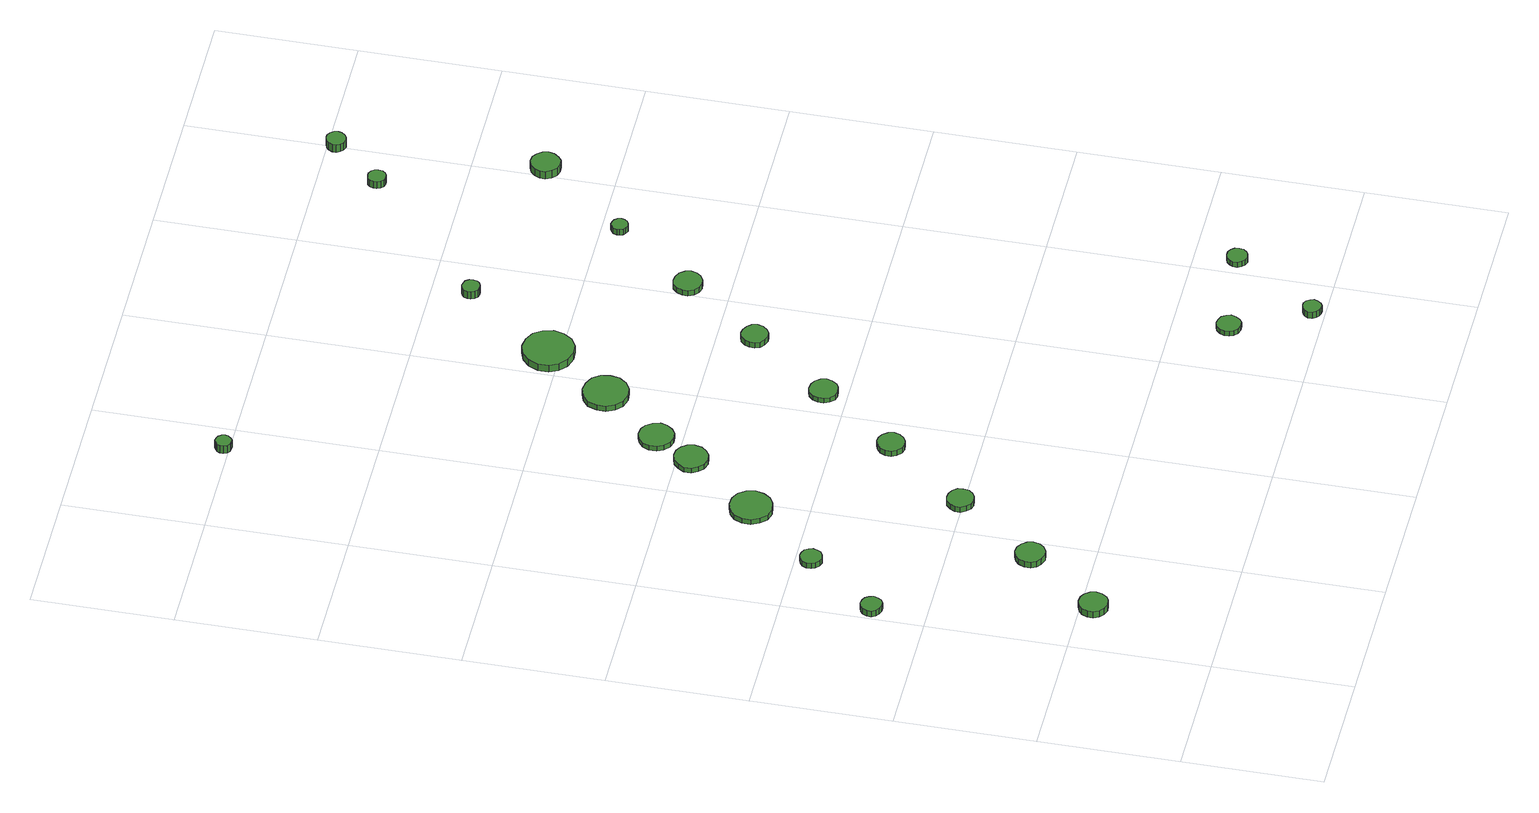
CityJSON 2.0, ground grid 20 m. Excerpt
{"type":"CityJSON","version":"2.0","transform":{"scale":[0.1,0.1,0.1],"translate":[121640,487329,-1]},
"CityObjects":{
"tree1":{"type":"SolitaryVegetationObject","attributes":{"function":"something"},"geometry":[{"type":"MultiSurface","lod":"1","boundaries":[[[0,1,2,3,4,5,6,7,8,9,10,11,12,13,14]],[[15,16,17,18,19,20,21,22,23,24,25,26,27,28,29]],[[0,29,28,1]],[[1,28,27,2]],[[2,27,26,3]],[[3,26,25,4]],[[4,25,24,5]],[[5,24,23,6]],[[6,23,22,7]],[[7,22,21,8]],[[8,21,20,9]],[[9,20,19,10]],[[10,19,18,11]],[[11,18,17,12]],[[12,17,16,13]],[[13,16,15,14]],[[14,15,29,0]]]}]},
"tree2":{"type":"SolitaryVegetationObject","attributes":{"function":"something"},"geometry":[{"type":"MultiSurface","lod":"1","boundaries":[[[30,31,32,33,34,35,36,37,38,39,40,41,42,43,44]],[[45,46,47,48,49,50,51,52,53,54,55,56,57,58,59]],[[30,59,58,31]],[[31,58,57,32]],[[32,57,56,33]],[[33,56,55,34]],[[34,55,54,35]],[[35,54,53,36]],[[36,53,52,37]],[[37,52,51,38]],[[38,51,50,39]],[[39,50,49,40]],[[40,49,48,41]],[[41,48,47,42]],[[42,47,46,43]],[[43,46,45,44]],[[44,45,59,30]]]}]},
"tree3":{"type":"SolitaryVegetationObject","attributes":{"function":"something"},"geometry":[{"type":"MultiSurface","lod":"1","boundaries":[[[60,61,62,63,64,65,66,67,68,69,70,71,72,73,74]],[[75,76,77,78,79,80,81,82,83,84,85,86,87,88,89]],[[60,89,88,61]],[[61,88,87,62]],[[62,87,86,63]],[[63,86,85,64]],[[64,85,84,65]],[[65,84,83,66]],[[66,83,82,67]],[[67,82,81,68]],[[68,81,80,69]],[[69,80,79,70]],[[70,79,78,71]],[[71,78,77,72]],[[72,77,76,73]],[[73,76,75,74]],[[74,75,89,60]]]}]},
"tree4":{"type":"SolitaryVegetationObject","attributes":{"function":"something"},"geometry":[{"type":"MultiSurface","lod":"1","boundaries":[[[90,91,92,93,94,95,96,97,98,99,100,101,102,103,104]],[[105,106,107,108,109,110,111,112,113,114,115,116,117,118,119]],[[90,119,118,91]],[[91,118,117,92]],[[92,117,116,93]],[[93,116,115,94]],[[94,115,114,95]],[[95,114,113,96]],[[96,113,112,97]],[[97,112,111,98]],[[98,111,110,99]],[[99,110,109,100]],[[100,109,108,101]],[[101,108,107,102]],[[102,107,106,103]],[[103,106,105,104]],[[104,105,119,90]]]}]},
"tree5":{"type":"SolitaryVegetationObject","attributes":{"function":"something"},"geometry":[{"type":"MultiSurface","lod":"1","boundaries":[[[120,121,122,123,124,125,126,127,128,129,130,131,132,133,134]],[[135,136,137,138,139,140,141,142,143,144,145,146,147,148,149]],[[120,149,148,121]],[[121,148,147,122]],[[122,147,146,123]],[[123,146,145,124]],[[124,145,144,125]],[[125,144,143,126]],[[126,143,142,127]],[[127,142,141,128]],[[128,141,140,129]],[[129,140,139,130]],[[130,139,138,131]],[[131,138,137,132]],[[132,137,136,133]],[[133,136,135,134]],[[134,135,149,120]]]}]},
"tree6":{"type":"SolitaryVegetationObject","attributes":{"function":"something"},"geometry":[{"type":"MultiSurface","lod":"1","boundaries":[[[150,151,152,153,154,155,156,157,158,159,160,161,162,163,164]],[[165,166,167,168,169,170,171,172,173,174,175,176,177,178,179]],[[150,179,178,151]],[[151,178,177,152]],[[152,177,176,153]],[[153,176,175,154]],[[154,175,174,155]],[[155,174,173,156]],[[156,173,172,157]],[[157,172,171,158]],[[158,171,170,159]],[[159,170,169,160]],[[160,169,168,161]],[[161,168,167,162]],[[162,167,166,163]],[[163,166,165,164]],[[164,165,179,150]]]}]},
"tree7":{"type":"SolitaryVegetationObject","attributes":{"function":"something"},"geometry":[{"type":"MultiSurface","lod":"1","boundaries":[[[180,181,182,183,184,185,186,187,188,189,190,191,192,193,194]],[[195,196,197,198,199,200,201,202,203,204,205,206,207,208,209]],[[180,209,208,181]],[[181,208,207,182]],[[182,207,206,183]],[[183,206,205,184]],[[184,205,204,185]],[[185,204,203,186]],[[186,203,202,187]],[[187,202,201,188]],[[188,201,200,189]],[[189,200,199,190]],[[190,199,198,191]],[[191,198,197,192]],[[192,197,196,193]],[[193,196,195,194]],[[194,195,209,180]]]}]},
"tree8":{"type":"SolitaryVegetationObject","attributes":{"function":"something"},"geometry":[{"type":"MultiSurface","lod":"1","boundaries":[[[210,211,212,213,214,215,216,217,218,219,220,221,222,223,224]],[[225,226,227,228,229,230,231,232,233,234,235,236,237,238,239]],[[210,239,238,211]],[[211,238,237,212]],[[212,237,236,213]],[[213,236,235,214]],[[214,235,234,215]],[[215,234,233,216]],[[216,233,232,217]],[[217,232,231,218]],[[218,231,230,219]],[[219,230,229,220]],[[220,229,228,221]],[[221,228,227,222]],[[222,227,226,223]],[[223,226,225,224]],[[224,225,239,210]]]}]},
"tree9":{"type":"SolitaryVegetationObject","attributes":{"function":"something"},"geometry":[{"type":"MultiSurface","lod":"1","boundaries":[[[240,241,242,243,244,245,246,247,248,249,250,251,252,253,254]],[[255,256,257,258,259,260,261,262,263,264,265,266,267,268,269]],[[240,269,268,241]],[[241,268,267,242]],[[242,267,266,243]],[[243,266,265,244]],[[244,265,264,245]],[[245,264,263,246]],[[246,263,262,247]],[[247,262,261,248]],[[248,261,260,249]],[[249,260,259,250]],[[250,259,258,251]],[[251,258,257,252]],[[252,257,256,253]],[[253,256,255,254]],[[254,255,269,240]]]}]},
"tree10":{"type":"SolitaryVegetationObject","attributes":{"function":"something"},"geometry":[{"type":"MultiSurface","lod":"1","boundaries":[[[270,271,272,273,274,275,276,277,278,279,280,281,282,283,284]],[[285,286,287,288,289,290,291,292,293,294,295,296,297,298,299]],[[270,299,298,271]],[[271,298,297,272]],[[272,297,296,273]],[[273,296,295,274]],[[274,295,294,275]],[[275,294,293,276]],[[276,293,292,277]],[[277,292,291,278]],[[278,291,290,279]],[[279,290,289,280]],[[280,289,288,281]],[[281,288,287,282]],[[282,287,286,283]],[[283,286,285,284]],[[284,285,299,270]]]}]},
"tree11":{"type":"SolitaryVegetationObject","attributes":{"function":"something"},"geometry":[{"type":"MultiSurface","lod":"1","boundaries":[[[300,301,302,303,304,305,306,307,308,309,310,311,312,313,314]],[[315,316,317,318,319,320,321,322,323,324,325,326,327,328,329]],[[300,329,328,301]],[[301,328,327,302]],[[302,327,326,303]],[[303,326,325,304]],[[304,325,324,305]],[[305,324,323,306]],[[306,323,322,307]],[[307,322,321,308]],[[308,321,320,309]],[[309,320,319,310]],[[310,319,318,311]],[[311,318,317,312]],[[312,317,316,313]],[[313,316,315,314]],[[314,315,329,300]]]}]},
"tree12":{"type":"SolitaryVegetationObject","attributes":{"function":"something"},"geometry":[{"type":"MultiSurface","lod":"1","boundaries":[[[330,331,332,333,334,335,336,337,338,339,340,341,342,343,344]],[[345,346,347,348,349,350,351,352,353,354,355,356,357,358,359]],[[330,359,358,331]],[[331,358,357,332]],[[332,357,356,333]],[[333,356,355,334]],[[334,355,354,335]],[[335,354,353,336]],[[336,353,352,337]],[[337,352,351,338]],[[338,351,350,339]],[[339,350,349,340]],[[340,349,348,341]],[[341,348,347,342]],[[342,347,346,343]],[[343,346,345,344]],[[344,345,359,330]]]}]},
"tree13":{"type":"SolitaryVegetationObject","attributes":{"function":"something"},"geometry":[{"type":"MultiSurface","lod":"1","boundaries":[[[360,361,362,363,364,365,366,367,368,369,370,371,372,373,374]],[[375,376,377,378,379,380,381,382,383,384,385,386,387,388,389]],[[360,389,388,361]],[[361,388,387,362]],[[362,387,386,363]],[[363,386,385,364]],[[364,385,384,365]],[[365,384,383,366]],[[366,383,382,367]],[[367,382,381,368]],[[368,381,380,369]],[[369,380,379,370]],[[370,379,378,371]],[[371,378,377,372]],[[372,377,376,373]],[[373,376,375,374]],[[374,375,389,360]]]}]},
"tree14":{"type":"SolitaryVegetationObject","attributes":{"function":"something"},"geometry":[{"type":"MultiSurface","lod":"1","boundaries":[[[390,391,392,393,394,395,396,397,398,399,400,401,402,403,404]],[[405,406,407,408,409,410,411,412,413,414,415,416,417,418,419]],[[390,419,418,391]],[[391,418,417,392]],[[392,417,416,393]],[[393,416,415,394]],[[394,415,414,395]],[[395,414,413,396]],[[396,413,412,397]],[[397,412,411,398]],[[398,411,410,399]],[[399,410,409,400]],[[400,409,408,401]],[[401,408,407,402]],[[402,407,406,403]],[[403,406,405,404]],[[404,405,419,390]]]}]},
"tree15":{"type":"SolitaryVegetationObject","attributes":{"function":"something"},"geometry":[{"type":"MultiSurface","lod":"1","boundaries":[[[420,421,422,423,424,425,426,427,428,429,430,431,432,433,434]],[[435,436,437,438,439,440,441,442,443,444,445,446,447,448,449]],[[420,449,448,421]],[[421,448,447,422]],[[422,447,446,423]],[[423,446,445,424]],[[424,445,444,425]],[[425,444,443,426]],[[426,443,442,427]],[[427,442,441,428]],[[428,441,440,429]],[[429,440,439,430]],[[430,439,438,431]],[[431,438,437,432]],[[432,437,436,433]],[[433,436,435,434]],[[434,435,449,420]]]}]},
"tree16":{"type":"SolitaryVegetationObject","attributes":{"function":"something"},"geometry":[{"type":"MultiSurface","lod":"1","boundaries":[[[450,451,452,453,454,455,456,457,458,459,460,461,462,463,464]],[[465,466,467,468,469,470,471,472,473,474,475,476,477,478,479]],[[450,479,478,451]],[[451,478,477,452]],[[452,477,476,453]],[[453,476,475,454]],[[454,475,474,455]],[[455,474,473,456]],[[456,473,472,457]],[[457,472,471,458]],[[458,471,470,459]],[[459,470,469,460]],[[460,469,468,461]],[[461,468,467,462]],[[462,467,466,463]],[[463,466,465,464]],[[464,465,479,450]]]}]},
"tree17":{"type":"SolitaryVegetationObject","attributes":{"function":"something"},"geometry":[{"type":"MultiSurface","lod":"1","boundaries":[[[480,481,482,483,484,485,486,487,488,489,490,491,492,493,494]],[[495,496,497,498,499,500,501,502,503,504,505,506,507,508,509]],[[480,509,508,481]],[[481,508,507,482]],[[482,507,506,483]],[[483,506,505,484]],[[484,505,504,485]],[[485,504,503,486]],[[486,503,502,487]],[[487,502,501,488]],[[488,501,500,489]],[[489,500,499,490]],[[490,499,498,491]],[[491,498,497,492]],[[492,497,496,493]],[[493,496,495,494]],[[494,495,509,480]]]}]},
"tree18":{"type":"SolitaryVegetationObject","attributes":{"function":"something"},"geometry":[{"type":"MultiSurface","lod":"1","boundaries":[[[510,511,512,513,514,515,516,517,518,519,520,521,522,523,524]],[[525,526,527,528,529,530,531,532,533,534,535,536,537,538,539]],[[510,539,538,511]],[[511,538,537,512]],[[512,537,536,513]],[[513,536,535,514]],[[514,535,534,515]],[[515,534,533,516]],[[516,533,532,517]],[[517,532,531,518]],[[518,531,530,519]],[[519,530,529,520]],[[520,529,528,521]],[[521,528,527,522]],[[522,527,526,523]],[[523,526,525,524]],[[524,525,539,510]]]}]},
"tree19":{"type":"SolitaryVegetationObject","attributes":{"function":"something"},"geometry":[{"type":"MultiSurface","lod":"1","boundaries":[[[540,541,542,543,544,545,546,547,548,549,550,551,552,553,554]],[[555,556,557,558,559,560,561,562,563,564,565,566,567,568,569]],[[540,569,568,541]],[[541,568,567,542]],[[542,567,566,543]],[[543,566,565,544]],[[544,565,564,545]],[[545,564,563,546]],[[546,563,562,547]],[[547,562,561,548]],[[548,561,560,549]],[[549,560,559,550]],[[550,559,558,551]],[[551,558,557,552]],[[552,557,556,553]],[[553,556,555,554]],[[554,555,569,540]]]}]},
"tree20":{"type":"SolitaryVegetationObject","attributes":{"function":"something"},"geometry":[{"type":"MultiSurface","lod":"1","boundaries":[[[570,571,572,573,574,575,576,577,578,579,580,581,582,583,584]],[[585,586,587,588,589,590,591,592,593,594,595,596,597,598,599]],[[570,599,598,571]],[[571,598,597,572]],[[572,597,596,573]],[[573,596,595,574]],[[574,595,594,575]],[[575,594,593,576]],[[576,593,592,577]],[[577,592,591,578]],[[578,591,590,579]],[[579,590,589,580]],[[580,589,588,581]],[[581,588,587,582]],[[582,587,586,583]],[[583,586,585,584]],[[584,585,599,570]]]}]},
"tree21":{"type":"SolitaryVegetationObject","attributes":{"function":"something"},"geometry":[{"type":"MultiSurface","lod":"1","boundaries":[[[600,601,602,603,604,605,606,607,608,609,610,611,612,613,614]],[[615,616,617,618,619,620,621,622,623,624,625,626,627,628,629]],[[600,629,628,601]],[[601,628,627,602]],[[602,627,626,603]],[[603,626,625,604]],[[604,625,624,605]],[[605,624,623,606]],[[606,623,622,607]],[[607,622,621,608]],[[608,621,620,609]],[[609,620,619,610]],[[610,619,618,611]],[[611,618,617,612]],[[612,617,616,613]],[[613,616,615,614]],[[614,615,629,600]]]}]},
"tree22":{"type":"SolitaryVegetationObject","attributes":{"function":"something"},"geometry":[{"type":"MultiSurface","lod":"1","boundaries":[[[630,631,632,633,634,635,636,637,638,639,640,641,642,643,644]],[[645,646,647,648,649,650,651,652,653,654,655,656,657,658,659]],[[630,659,658,631]],[[631,658,657,632]],[[632,657,656,633]],[[633,656,655,634]],[[634,655,654,635]],[[635,654,653,636]],[[636,653,652,637]],[[637,652,651,638]],[[638,651,650,639]],[[639,650,649,640]],[[640,649,648,641]],[[641,648,647,642]],[[642,647,646,643]],[[643,646,645,644]],[[644,645,659,630]]]}]},
"tree23":{"type":"SolitaryVegetationObject","attributes":{"function":"something"},"geometry":[{"type":"MultiSurface","lod":"1","boundaries":[[[660,661,662,663,664,665,666,667,668,669,670,671,672,673,674]],[[675,676,677,678,679,680,681,682,683,684,685,686,687,688,689]],[[660,689,688,661]],[[661,688,687,662]],[[662,687,686,663]],[[663,686,685,664]],[[664,685,684,665]],[[665,684,683,666]],[[666,683,682,667]],[[667,682,681,668]],[[668,681,680,669]],[[669,680,679,670]],[[670,679,678,671]],[[671,678,677,672]],[[672,677,676,673]],[[673,676,675,674]],[[674,675,689,660]]]}]}
},
"vertices":[
[107,183,17],[105,191,17],[100,198,17],[93,202,17],[84,203,17],[76,200,17],[70,195,17],[66,187,17],[66,178,17],[70,171,17],[76,165,17],[84,162,17],[93,163,17],[100,167,17],[105,174,17],[105,174,6],[100,167,6],[93,163,6],[84,162,6],[76,165,6],[70,171,6],[66,178,6],[66,187,6],[70,195,6],[76,200,6],[84,203,6],[93,202,6],[100,198,6],[105,191,6],[107,183,6],
[34,477,18],[32,483,18],[29,488,18],[23,491,18],[17,492,18],[11,490,18],[6,486,18],[3,480,18],[3,474,18],[6,468,18],[11,464,18],[17,462,18],[23,462,18],[29,465,18],[32,471,18],[32,471,8],[29,465,8],[23,462,8],[17,462,8],[11,464,8],[6,468,8],[3,474,8],[3,480,8],[6,486,8],[11,490,8],[17,492,8],[23,491,8],[29,488,8],[32,483,8],[34,477,8],
[190,288,17],[188,296,17],[183,303,17],[175,308,17],[167,309,17],[158,306,17],[152,300,17],[148,292,17],[148,283,17],[152,275,17],[158,270,17],[167,267,17],[175,268,17],[183,272,17],[188,279,17],[188,279,7],[183,272,7],[175,268,7],[167,267,7],[158,270,7],[152,275,7],[148,283,7],[148,292,7],[152,300,7],[158,306,7],[167,309,7],[175,308,7],[183,303,7],[188,296,7],[190,288,7],
[113,578,18],[111,584,18],[108,589,18],[102,592,18],[96,593,18],[90,591,18],[85,587,18],[82,581,18],[82,574,18],[85,569,18],[90,564,18],[96,562,18],[102,563,18],[108,566,18],[111,571,18],[111,571,9],[108,566,9],[102,563,9],[96,562,9],[90,564,9],[85,569,9],[82,574,9],[82,581,9],[85,587,9],[90,591,9],[96,593,9],[102,592,9],[108,589,9],[111,584,9],[113,578,9],
[277,404,17],[276,412,17],[271,418,17],[264,422,17],[256,423,17],[249,421,17],[243,415,17],[239,408,17],[239,400,17],[243,393,17],[249,387,17],[256,385,17],[264,386,17],[271,390,17],[276,396,17],[276,396,8],[271,390,8],[264,386,8],[256,385,8],[249,387,8],[243,393,8],[239,400,8],[239,408,8],[243,415,8],[249,421,8],[256,423,8],[264,422,8],[271,418,8],[276,412,8],[277,404,8],
[213,679,18],[210,692,18],[203,702,18],[192,708,18],[179,709,18],[167,705,18],[158,697,18],[153,686,18],[153,673,18],[158,662,18],[167,653,18],[179,649,18],[192,651,18],[203,657,18],[210,667,18],[210,667,10],[203,657,10],[192,651,10],[179,649,10],[167,653,10],[158,662,10],[153,673,10],[153,686,10],[158,697,10],[167,705,10],[179,709,10],[192,708,10],[203,702,10],[210,692,10],[213,679,10],
[288,780,18],[286,790,18],[280,798,18],[272,803,18],[262,804,18],[252,801,18],[245,794,18],[240,785,18],[240,775,18],[245,766,18],[252,759,18],[262,756,18],[272,757,18],[280,762,18],[286,770,18],[286,770,10],[280,762,10],[272,757,10],[262,756,10],[252,759,10],[245,766,10],[240,775,10],[240,785,10],[245,794,10],[252,801,10],[262,804,10],[272,803,10],[280,798,10],[286,790,10],[288,780,10],
[370,520,18],[368,528,18],[363,535,18],[356,539,18],[348,540,18],[341,537,18],[335,532,18],[331,524,18],[331,516,18],[335,509,18],[341,503,18],[348,501,18],[356,502,18],[363,506,18],[368,512,18],[368,512,9],[363,506,9],[356,502,9],[348,501,9],[341,503,9],[335,509,9],[331,516,9],[331,524,9],[335,532,9],[341,537,9],[348,540,9],[356,539,9],[363,535,9],[368,528,9],[370,520,9],
[323,835,18],[320,845,18],[314,854,18],[306,859,18],[295,860,18],[286,857,18],[278,850,18],[274,841,18],[274,830,18],[278,821,18],[286,814,18],[295,811,18],[306,812,18],[314,817,18],[320,825,18],[320,825,10],[314,817,10],[306,812,10],[295,811,10],[286,814,10],[278,821,10],[274,830,10],[274,841,10],[278,850,10],[286,857,10],[295,860,10],[306,859,10],[314,854,10],[320,845,10],[323,835,10],
[167,1407,25],[166,1412,25],[163,1416,25],[159,1418,25],[154,1419,25],[150,1417,25],[146,1414,25],[144,1410,25],[144,1405,25],[146,1400,25],[150,1397,25],[154,1396,25],[159,1396,25],[163,1399,25],[166,1403,25],[166,1403,12],[163,1399,12],[159,1396,12],[154,1396,12],[150,1397,12],[146,1400,12],[144,1405,12],[144,1410,12],[146,1414,12],[150,1417,12],[154,1419,12],[159,1418,12],[163,1416,12],[166,1412,12],[167,1407,12],
[460,633,17],[458,641,17],[453,648,17],[446,652,17],[437,653,17],[429,651,17],[423,645,17],[420,637,17],[420,629,17],[423,621,17],[429,615,17],[437,613,17],[446,614,17],[453,618,17],[458,625,17],[458,625,9],[453,618,9],[446,614,9],[437,613,9],[429,615,9],[423,621,9],[420,629,9],[420,637,9],[423,645,9],[429,651,9],[437,653,9],[446,652,9],[453,648,9],[458,641,9],[460,633,9],
[404,922,18],[402,935,18],[394,946,18],[382,952,18],[369,954,18],[356,950,18],[346,941,18],[341,928,18],[341,915,18],[346,903,18],[356,894,18],[369,890,18],[382,891,18],[394,898,18],[402,909,18],[402,909,9],[394,898,9],[382,891,9],[369,890,9],[356,894,9],[346,903,9],[341,915,9],[341,928,9],[346,941,9],[356,950,9],[369,954,9],[382,952,9],[394,946,9],[402,935,9],[404,922,9],
[707,123,14],[705,130,14],[701,136,14],[695,139,14],[688,140,14],[681,138,14],[676,133,14],[673,126,14],[673,119,14],[676,113,14],[681,108,14],[688,106,14],[695,106,14],[701,110,14],[705,116,14],[705,116,6],[701,110,6],[695,106,6],[688,106,6],[681,108,6],[676,113,6],[673,119,6],[673,126,6],[676,133,6],[681,138,6],[688,140,6],[695,139,6],[701,136,6],[705,130,6],[707,123,6],
[476,1016,21],[472,1031,21],[464,1043,21],[451,1050,21],[436,1052,21],[421,1047,21],[410,1037,21],[404,1023,21],[404,1008,21],[410,995,21],[421,985,21],[436,980,21],[451,981,21],[464,989,21],[472,1001,21],[472,1001,9],[464,989,9],[451,981,9],[436,980,9],[421,985,9],[410,995,9],[404,1008,9],[404,1023,9],[410,1037,9],[421,1047,9],[436,1052,9],[451,1050,9],[464,1043,9],[472,1031,9],[476,1016,9],
[759,19,17],[757,24,17],[754,29,17],[749,32,17],[744,32,17],[739,30,17],[735,27,17],[732,22,17],[732,16,17],[735,11,17],[739,8,17],[744,6,17],[749,6,17],[754,9,17],[757,14,17],[757,14,6],[754,9,6],[749,6,6],[744,6,6],[739,8,6],[735,11,6],[732,16,6],[732,22,6],[735,27,6],[739,30,6],[744,32,6],[749,32,6],[754,29,6],[757,24,6],[759,19,6],
[549,748,18],[547,756,18],[542,762,18],[535,766,18],[528,767,18],[520,765,18],[514,759,18],[511,752,18],[511,744,18],[514,737,18],[520,732,18],[528,729,18],[535,730,18],[542,734,18],[547,740,18],[547,740,9],[542,734,9],[535,730,9],[528,729,9],[520,732,9],[514,737,9],[511,744,9],[511,752,9],[514,759,9],[520,765,9],[528,767,9],[535,766,9],[542,762,9],[547,756,9],[549,748,9],
[843,141,15],[842,147,15],[838,152,15],[833,155,15],[827,155,15],[821,153,15],[817,149,15],[814,144,15],[814,138,15],[817,132,15],[821,128,15],[827,126,15],[833,127,15],[838,130,15],[842,135,15],[842,135,6],[838,130,6],[833,127,6],[827,126,6],[821,128,6],[817,132,6],[814,138,6],[814,144,6],[817,149,6],[821,153,6],[827,155,6],[833,155,6],[838,152,6],[842,147,6],[843,141,6],
[639,860,17],[637,868,17],[632,875,17],[624,879,17],[616,880,17],[608,878,17],[602,872,17],[598,864,17],[598,856,17],[602,848,17],[608,842,17],[616,840,17],[624,841,17],[632,845,17],[637,852,17],[637,852,8],[632,845,8],[624,841,8],[616,840,8],[608,842,8],[602,848,8],[598,856,8],[598,864,8],[602,872,8],[608,878,8],[616,880,8],[624,879,8],[632,875,8],[637,868,8],[639,860,8],
[554,1145,22],[553,1150,22],[550,1155,22],[545,1157,22],[540,1158,22],[535,1156,22],[531,1153,22],[529,1148,22],[529,1143,22],[531,1138,22],[535,1134,22],[540,1133,22],[545,1133,22],[550,1136,22],[553,1140,22],[553,1140,9],[550,1136,9],[545,1133,9],[540,1133,9],[535,1134,9],[531,1138,9],[529,1143,9],[529,1148,9],[531,1153,9],[535,1156,9],[540,1158,9],[545,1157,9],[550,1155,9],[553,1150,9],[554,1145,9],
[724,975,18],[723,980,18],[720,984,18],[716,986,18],[711,987,18],[706,985,18],[703,982,18],[701,977,18],[701,973,18],[703,968,18],[706,965,18],[711,963,18],[716,964,18],[720,966,18],[723,970,18],[723,970,8],[720,966,8],[716,964,8],[711,963,8],[706,965,8],[703,968,8],[701,973,8],[701,977,8],[703,982,8],[706,985,8],[711,987,8],[716,986,8],[720,984,8],[723,980,8],[724,975,8],
[742,1317,28],[741,1322,28],[738,1326,28],[733,1329,28],[728,1329,28],[723,1328,28],[719,1324,28],[717,1319,28],[717,1314,28],[719,1309,28],[723,1305,28],[728,1304,28],[733,1304,28],[738,1307,28],[741,1311,28],[741,1311,16],[738,1307,16],[733,1304,16],[728,1304,16],[723,1305,16],[719,1309,16],[717,1314,16],[717,1319,16],[719,1324,16],[723,1328,16],[728,1329,16],[733,1329,16],[738,1326,16],[741,1322,16],[742,1317,16],
[831,1099,24],[829,1107,24],[824,1114,24],[817,1119,24],[808,1120,24],[800,1117,24],[794,1111,24],[790,1103,24],[790,1095,24],[794,1087,24],[800,1081,24],[808,1078,24],[817,1079,24],[824,1084,24],[829,1091,24],[829,1091,11],[824,1084,11],[817,1079,11],[808,1078,11],[800,1081,11],[794,1087,11],[790,1095,11],[790,1103,11],[794,1111,11],[800,1117,11],[808,1120,11],[817,1119,11],[824,1114,11],[829,1107,11],[831,1099,11],
[810,1387,26],[809,1393,26],[805,1398,26],[800,1401,26],[795,1401,26],[789,1399,26],[785,1395,26],[782,1390,26],[782,1384,26],[785,1379,26],[789,1375,26],[795,1373,26],[800,1374,26],[805,1377,26],[809,1382,26],[809,1382,13],[805,1377,13],[800,1374,13],[795,1373,13],[789,1375,13],[785,1379,13],[782,1384,13],[782,1390,13],[785,1395,13],[789,1399,13],[795,1401,13],[800,1401,13],[805,1398,13],[809,1393,13],[810,1387,13]
]}
